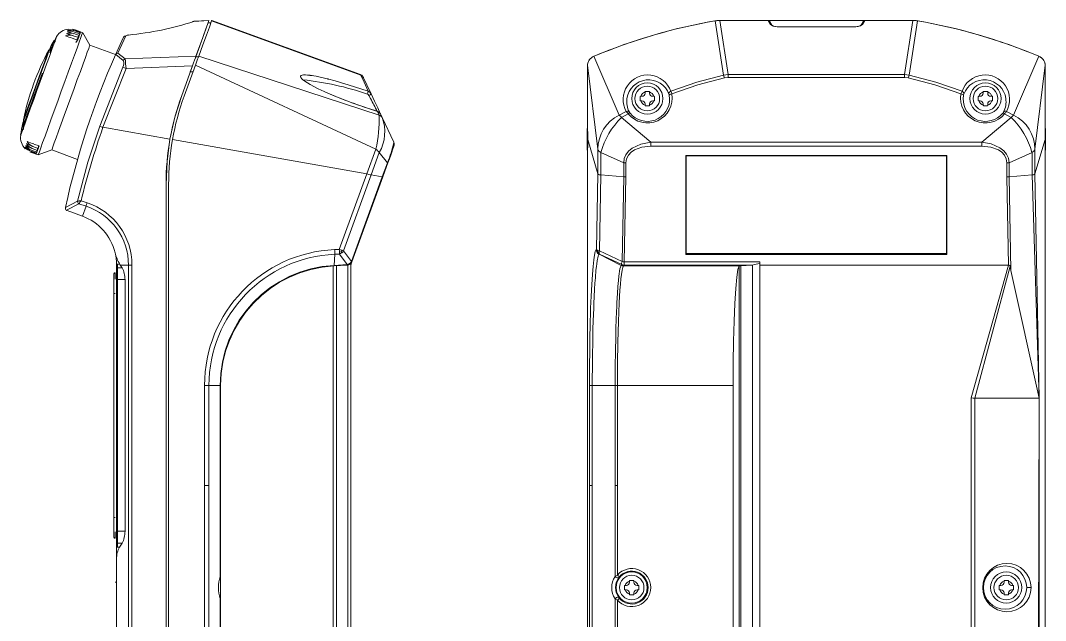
# Model space of a CAD drawing. Header units: millimetres. Extents: x 37 to 371, y 37 to 262.
# Drawn here: x 174.3 to 371.4, y 146.5 to 261.8 of the extents above; entities that cross this region are included whole.
import ezdxf

# ---------------------------------------------------------------- set-up
doc = ezdxf.new("R2010")
doc.units = ezdxf.units.MM

msp = doc.modelspace()

# ---------------------------------------------------------------- linework, layer by layer
at = {"color": 7, "linetype": 'Continuous', "lineweight": 15}
for p, q in [((210.56, 261.83), (207.64, 261.68)), ((207.66, 261.65), (207.64, 261.68)), ((207.66, 261.65), (210.56, 261.8)), ((210.39, 261.36), (210.93, 261.36)), ((210.56, 261.83), (210.56, 261.8)), ((211.07, 261.76), (239.74, 251.32)), ((211.1, 261.83), (239.7, 251.42)), ((211.1, 261.83), (213.2, 261.06)), ((307.89, 261.76), (309.49, 251.32)), ((308.49, 261.83), (308.18, 261.8)), ((346.18, 261.83), (308.49, 261.83)), ((308.77, 261.83), (310.37, 251.42)), ((318.04, 261.83), (308.77, 261.83)), ((318.48, 261.06), (318.04, 261.83)), ((318.31, 261.68), (318.74, 260.93)), ((334.44, 260.61), (320.23, 260.61)), ((334.41, 260.59), (320.26, 260.59)), ((335.93, 260.93), (336.36, 261.68)), ((336.63, 261.83), (336.19, 261.06)), ((336.63, 261.83), (345.9, 261.83)), ((344.3, 251.42), (345.9, 261.83)), ((345.18, 251.32), (346.78, 261.76)), ((346.49, 261.8), (346.18, 261.83)), ((184.29, 258.44), (185.3, 258.07)), ((184.46, 258.91), (185.48, 258.54)), ((184.6, 259.3), (185.62, 258.93)), ((184.72, 259.61), (185.73, 259.24)), ((184.8, 259.83), (185.81, 259.46)), ((184.85, 259.97), (185.86, 259.6)), ((185.88, 259.64), (184.86, 260.01)), ((185.17, 258.12), (185.48, 258.54)), ((185.36, 258.58), (185.62, 258.93)), ((185.52, 258.97), (185.73, 259.24)), ((185.66, 259.27), (185.81, 259.46)), ((185.76, 259.48), (185.86, 259.6)), ((185.84, 259.6), (185.88, 259.64)), ((186.29, 259.49), (185.88, 259.64)), ((187.67, 257.09), (186.29, 259.49)), ((192.6, 255.23), (194.16, 258.61)), ((193.06, 255.54), (194.59, 258.88)), ((194.16, 258.61), (194.25, 258.67)), ((180.33, 256.39), (180.13, 256.46)), ((180.44, 256.98), (180.58, 256.93)), ((180.72, 257.41), (180.79, 257.38)), ((181.07, 257.91), (180.75, 257.3)), ((180.92, 257.95), (180.81, 257.99)), ((184.98, 257.6), (185.3, 258.07)), ((192.63, 255.29), (187.67, 257.09)), ((192.6, 255.23), (192.64, 255.3)), ((192.64, 255.3), (194.09, 254.15)), ((194.46, 254.44), (193.06, 255.54)), ((208.06, 254.96), (194.46, 254.44)), ((208.02, 254.84), (208.55, 254.84)), ((208.59, 254.95), (243.3, 243.61)), ((284.58, 254.95), (289.43, 243.61)), ((365.24, 243.61), (370.09, 254.95)), ((194.02, 252.88), (189.57, 241.51)), ((194.62, 252.61), (190.19, 241.3)), ((207.39, 253.1), (194.62, 252.61)), ((205.33, 247.44), (207.39, 253.1)), ((205.8, 247.27), (207.96, 253.22)), ((207.85, 252.9), (207.87, 252.96)), ((242.63, 237.09), (207.96, 253.22)), ((285.33, 237.09), (283.33, 253.22)), ((283.33, 247.27), (283.33, 253.22)), ((283.33, 247.44), (283.33, 253.1)), ((369.34, 237.09), (371.33, 253.22)), ((371.33, 253.22), (371.33, 247.27)), ((371.33, 247.44), (371.33, 253.1)), ((178.58, 251.53), (178.48, 251.57)), ((206.98, 251.97), (207.51, 251.97)), ((239.71, 251.39), (239.7, 251.42)), ((239.74, 251.32), (239.71, 251.39)), ((240.09, 251.14), (240.27, 250.9)), ((240.3, 250.82), (240.27, 250.9)), ((309.49, 251.32), (310.37, 251.42)), ((309.67, 250.82), (310.37, 250.9)), ((310.37, 251.42), (310.37, 250.9)), ((310.37, 251.42), (344.3, 251.42)), ((310.37, 250.9), (344.3, 250.9)), ((344.3, 250.9), (344.3, 251.42)), ((344.3, 251.42), (345.18, 251.32)), ((344.3, 250.9), (345, 250.82)), ((241.64, 246.83), (241.32, 247.44)), ((293.46, 246.49), (293.46, 247.17)), ((293.54, 247.26), (293.57, 247.26)), ((293.57, 246.4), (293.54, 246.4)), ((293.8, 247.26), (293.57, 247.26)), ((293.8, 246.4), (293.57, 246.4)), ((294.4, 248.09), (294.4, 248.12)), ((294.4, 247.86), (294.4, 248.09)), ((294.49, 248.21), (295.18, 248.21)), ((295.26, 248.12), (295.26, 248.09)), ((295.26, 247.86), (295.26, 248.09)), ((295.87, 247.26), (296.1, 247.26)), ((295.87, 246.4), (296.1, 246.4)), ((296.1, 247.26), (296.12, 247.26)), ((296.12, 246.4), (296.1, 246.4)), ((296.21, 247.17), (296.21, 246.49)), ((299.11, 246.83), (299.05, 247.44)), ((355.62, 247.44), (355.56, 246.83)), ((358.46, 246.49), (358.46, 247.17)), ((358.54, 247.26), (358.57, 247.26)), ((358.57, 246.4), (358.54, 246.4)), ((358.8, 247.26), (358.57, 247.26)), ((358.8, 246.4), (358.57, 246.4)), ((359.4, 248.09), (359.4, 248.12)), ((359.4, 247.86), (359.4, 248.09)), ((359.49, 248.21), (360.18, 248.21)), ((360.26, 248.12), (360.26, 248.09)), ((360.26, 247.86), (360.26, 248.09)), ((360.87, 247.26), (361.1, 247.26)), ((360.87, 246.4), (361.1, 246.4)), ((361.1, 247.26), (361.12, 247.26)), ((361.12, 246.4), (361.1, 246.4)), ((361.21, 247.17), (361.21, 246.49)), ((242.96, 244.34), (243.3, 243.61)), ((290.79, 244.34), (289.43, 243.61)), ((294.4, 245.8), (294.4, 245.57)), ((294.4, 245.54), (294.4, 245.57)), ((295.18, 245.45), (294.49, 245.45)), ((295.26, 245.8), (295.26, 245.57)), ((295.26, 245.57), (295.26, 245.54)), ((359.4, 245.8), (359.4, 245.57)), ((359.4, 245.54), (359.4, 245.57)), ((360.18, 245.45), (359.49, 245.45)), ((360.26, 245.8), (360.26, 245.57)), ((360.26, 245.57), (360.26, 245.54)), ((363.88, 244.34), (365.24, 243.61)), ((243.54, 243.89), (243.85, 243.21)), ((243.85, 243.21), (246.09, 238.42)), ((291.15, 243.89), (289.87, 243.21)), ((289.87, 243.21), (295.51, 238.42)), ((359.16, 238.42), (364.8, 243.21)), ((363.52, 243.89), (364.8, 243.21)), ((174.88, 240.91), (174.77, 240.86)), ((174.99, 241.99), (175.09, 241.95)), ((203.07, 239.03), (190.19, 241.3)), ((203.57, 238.94), (240.91, 232.35)), ((246.09, 238.42), (246.08, 238.38)), ((283.37, 238.94), (285.33, 232.35)), ((295.51, 238.42), (295.51, 237.65)), ((295.51, 238.42), (359.16, 238.42)), ((359.16, 237.65), (359.16, 238.42)), ((371.3, 238.94), (369.34, 232.35)), ((177.33, 236.15), (176.31, 236.52)), ((177.34, 236.19), (176.33, 236.56)), ((177.39, 236.33), (176.38, 236.7)), ((177.47, 236.55), (176.46, 236.92)), ((177.58, 236.86), (176.57, 237.23)), ((177.73, 237.25), (176.71, 237.62)), ((177.9, 237.72), (176.88, 238.09)), ((177.39, 236.33), (177.4, 236.58)), ((177.47, 236.55), (177.49, 236.89)), ((177.58, 236.86), (177.61, 237.29)), ((177.73, 237.25), (177.77, 237.77)), ((177.74, 236), (180.34, 236.95)), ((180.34, 236.95), (185.32, 235.14)), ((240.91, 232.35), (242.63, 237.09)), ((241.74, 232.16), (243.31, 236.47)), ((244.87, 234.5), (243.31, 236.47)), ((285.33, 232.35), (285.33, 237.09)), ((290.29, 234.5), (285.89, 236.47)), ((285.89, 232.16), (285.89, 236.47)), ((295.51, 237.65), (359.16, 237.65)), ((364.38, 234.5), (368.78, 236.47)), ((368.78, 236.47), (368.78, 232.16)), ((369.34, 232.35), (369.34, 237.09)), ((177.33, 236.15), (177.32, 236.2)), ((177.33, 236.15), (177.74, 236)), ((177.34, 236.19), (177.34, 236.35)), ((243.88, 231.79), (244.87, 234.5)), ((290.29, 231.79), (290.29, 234.5)), ((352.43, 235.9), (302.23, 235.9)), ((302.23, 235.9), (302.23, 216.84)), ((302.33, 235.83), (352.34, 235.83)), ((302.33, 216.97), (302.33, 235.83)), ((352.33, 235.83), (352.33, 216.97)), ((352.43, 216.84), (352.43, 235.9)), ((364.38, 231.79), (364.38, 234.5)), ((243.97, 231.75), (244.96, 234.47)), ((290.72, 231.75), (290.72, 234.47)), ((363.95, 234.47), (363.95, 231.75)), ((235.62, 217.84), (240.91, 232.35)), ((236.42, 217.54), (241.74, 232.16)), ((243.88, 231.79), (237.94, 215.48)), ((238.04, 215.45), (243.97, 231.75)), ((241.74, 232.16), (243.88, 231.79)), ((285.05, 217.84), (285.33, 232.35)), ((285.61, 217.54), (285.89, 232.16)), ((285.89, 232.16), (290.29, 231.79)), ((290.29, 231.79), (289.97, 215.48)), ((290.41, 215.45), (290.72, 231.75)), ((363.95, 231.75), (364.27, 214.83)), ((368.78, 232.16), (364.38, 231.79)), ((364.73, 213.79), (364.38, 231.79)), ((370.13, 189.21), (368.78, 232.16)), ((369.34, 232.35), (370.13, 189.21)), ((202.31, 84.33), (202.31, 230.34)), ((202.81, 84.33), (202.81, 230.34)), ((283.33, 84.33), (283.33, 230.34)), ((283.33, 84.33), (283.33, 230.34)), ((371.33, 84.33), (371.33, 230.34)), ((371.33, 84.33), (371.33, 230.34)), ((185.29, 227.12), (182.98, 225.9)), ((183.18, 225.35), (185.56, 226.6)), ((185.56, 226.6), (186.93, 226.14)), ((185.99, 227.19), (187.13, 226.81)), ((182.98, 225.9), (182.97, 225.87)), ((186.23, 224.23), (183.29, 225.3)), ((186.93, 226.14), (186.23, 224.23)), ((234.62, 214.77), (234.74, 216.9)), ((234.72, 217.79), (235.62, 217.84)), ((234.74, 216.9), (235.64, 216.94)), ((235.97, 217.35), (235.64, 217.31)), ((237.15, 214.9), (235.64, 216.94)), ((235.97, 217.35), (236.09, 217.66)), ((236.1, 217.15), (235.97, 217.35)), ((236.42, 217.54), (237.94, 215.48)), ((285.01, 217.79), (285.05, 217.84)), ((285.28, 217.35), (285.2, 217.31)), ((285.28, 217.35), (285.22, 217.66)), ((285.55, 217.15), (285.28, 217.35)), ((285.56, 216.9), (285.61, 216.94)), ((289.8, 214.77), (285.56, 216.9)), ((285.61, 217.54), (289.97, 215.48)), ((289.93, 214.9), (285.61, 216.94)), ((302.23, 216.84), (352.43, 216.84)), ((352.33, 217.04), (302.33, 217.04)), ((352.33, 216.97), (302.33, 216.97)), ((193.01, 214.97), (192.81, 214.97)), ((192.81, 214.97), (192.81, 214.83)), ((192.81, 214.16), (192.81, 214.83)), ((193.01, 214.97), (193.01, 214.31)), ((193.43, 214.97), (193.01, 214.97)), ((193.43, 214.97), (193.52, 214.83)), ((193.52, 214.83), (195.1, 214.83)), ((193.85, 214.31), (193.52, 214.83)), ((195.1, 214.83), (195.1, 85.18)), ((195.1, 214.83), (195.76, 214.83)), ((195.76, 214.83), (195.76, 85.18)), ((234.61, 214.66), (237.15, 214.8)), ((234.62, 214.77), (237.15, 214.9)), ((237.26, 214.81), (237.26, 88.86)), ((237.81, 214.83), (238.04, 215.45)), ((237.81, 214.83), (237.81, 215.09)), ((237.81, 214.83), (237.81, 88.73)), ((289.8, 214.77), (289.93, 214.9)), ((290.24, 214.66), (290.38, 214.8)), ((290.38, 214.8), (314.95, 214.8)), ((316.45, 215.45), (290.41, 215.45)), ((314.95, 214.8), (312.78, 214.69)), ((314.95, 214.8), (315.07, 214.81)), ((315.07, 214.81), (315.07, 88.86)), ((316.44, 214.83), (316.45, 215.45)), ((316.44, 214.83), (316.44, 215.09)), ((364.27, 214.83), (316.44, 214.83)), ((316.44, 214.83), (316.44, 88.73)), ((357.1, 189.3), (364.29, 214.83)), ((364.27, 214.83), (364.29, 214.83)), ((192.31, 213.13), (192.31, 209.33)), ((192.51, 212.1), (192.51, 213.33)), ((192.81, 212.02), (192.81, 214.16)), ((193.01, 214.31), (193.01, 212.02)), ((193.85, 214.31), (193.01, 214.31)), ((234.42, 214.65), (234.42, 90.06)), ((235.09, 214.69), (235.09, 90.06)), ((312.5, 214.66), (290.24, 214.66)), ((312.5, 214.66), (312.47, 214.65)), ((312.47, 214.65), (312.47, 90.06)), ((312.78, 214.69), (312.78, 90.06)), ((364.58, 214.58), (357.8, 189.21)), ((364.73, 213.79), (364.58, 214.58)), ((370.13, 189.21), (364.73, 213.79)), ((192.81, 163.65), (192.81, 212.02)), ((192.81, 212.02), (193.01, 212.02)), ((193.01, 212.02), (193.01, 163.65)), ((194.43, 212.02), (193.01, 212.02)), ((194.43, 163.65), (194.43, 212.02)), ((192.31, 209.33), (192.31, 166.33)), ((192.51, 209.33), (192.31, 209.33)), ((209.73, 172.45), (209.73, 191.69)), ((210.57, 172.45), (210.57, 191.69)), ((212.71, 191.69), (210.57, 191.69)), ((212.71, 172.45), (212.71, 191.69)), ((212.81, 191.69), (212.71, 191.69)), ((212.81, 172.45), (212.81, 191.69)), ((283.7, 172.45), (283.7, 191.69)), ((288.65, 191.69), (284.26, 191.69)), ((284.26, 172.45), (284.26, 191.69)), ((289.09, 191.69), (288.65, 191.69)), ((288.65, 172.45), (288.65, 191.69)), ((289.09, 191.69), (311.33, 191.69)), ((289.09, 172.45), (289.09, 191.69)), ((311.33, 191.69), (311.33, 85.22)), ((357.1, 189.3), (357.1, 94.47)), ((357.79, 189.21), (357.8, 189.21)), ((357.79, 94.47), (357.79, 189.21)), ((357.8, 189.21), (370.13, 189.21)), ((369.84, 85.43), (370.13, 189.21)), ((370.13, 189.21), (370.15, 85.19)), ((209.73, 96.37), (209.73, 172.45)), ((209.73, 172.45), (210.57, 172.45)), ((210.57, 172.45), (210.57, 96.37)), ((212.71, 172.45), (212.71, 154.97)), ((212.71, 172.45), (212.81, 172.45)), ((212.81, 155.25), (212.81, 172.45)), ((283.7, 96.37), (283.7, 172.45)), ((283.7, 172.45), (284.26, 172.45)), ((284.26, 172.45), (284.26, 96.37)), ((288.65, 172.45), (289.09, 172.45)), ((288.65, 172.45), (288.65, 154.97)), ((289.09, 155.25), (289.09, 172.45)), ((192.31, 166.33), (192.31, 162.53)), ((192.51, 166.33), (192.31, 166.33)), ((192.51, 162.33), (192.51, 163.56)), ((192.81, 163.65), (193.01, 163.65)), ((192.81, 161.5), (192.81, 163.65)), ((194.43, 163.65), (193.01, 163.65)), ((193.01, 163.65), (193.01, 161.35)), ((192.81, 160.78), (192.81, 161.5)), ((192.81, 160.63), (192.81, 160.78)), ((192.81, 160.63), (193.01, 160.63)), ((192.81, 158.33), (192.81, 160.63)), ((193.85, 161.35), (193.01, 161.35)), ((193.01, 161.35), (193.01, 160.63)), ((193.01, 160.63), (193.39, 160.63)), ((193.39, 160.63), (193.85, 161.35)), ((192.81, 91.53), (192.81, 158.33)), ((192.81, 154.03), (192.61, 153.83)), ((212.81, 155.25), (212.71, 154.97)), ((212.81, 150.53), (212.81, 155.09)), ((289.09, 155.25), (288.65, 154.97)), ((289.28, 154.68), (289.46, 154.92)), ((291.4, 154.09), (291.4, 154.12)), ((291.4, 153.86), (291.4, 154.09)), ((291.49, 154.21), (292.18, 154.21)), ((292.26, 154.12), (292.26, 154.09)), ((292.26, 153.86), (292.26, 154.09)), ((363.4, 154.09), (363.4, 154.12)), ((363.4, 153.86), (363.4, 154.09)), ((363.49, 154.21), (364.18, 154.21)), ((364.26, 154.12), (364.26, 154.09)), ((364.26, 153.86), (364.26, 154.09)), ((290.46, 152.49), (290.46, 153.17)), ((290.54, 153.26), (290.57, 153.26)), ((290.57, 152.4), (290.54, 152.4)), ((290.8, 153.26), (290.57, 153.26)), ((290.8, 152.4), (290.57, 152.4)), ((291.4, 151.8), (291.4, 151.57)), ((292.26, 151.8), (292.26, 151.57)), ((292.87, 153.26), (293.1, 153.26)), ((292.87, 152.4), (293.1, 152.4)), ((293.1, 153.26), (293.12, 153.26)), ((293.12, 152.4), (293.1, 152.4)), ((293.21, 153.17), (293.21, 152.49)), ((359.45, 152.83), (359.29, 152.83)), ((362.46, 152.49), (362.46, 153.17)), ((362.54, 153.26), (362.57, 153.26)), ((362.57, 152.4), (362.54, 152.4)), ((362.8, 153.26), (362.57, 153.26)), ((362.8, 152.4), (362.57, 152.4)), ((363.4, 151.8), (363.4, 151.57)), ((364.26, 151.8), (364.26, 151.57)), ((364.87, 153.26), (365.1, 153.26)), ((364.87, 152.4), (365.1, 152.4)), ((365.1, 153.26), (365.12, 153.26)), ((365.12, 152.4), (365.1, 152.4)), ((365.21, 153.17), (365.21, 152.49)), ((212.71, 150.69), (212.71, 96.37)), ((212.71, 150.69), (212.81, 150.41)), ((212.81, 96.37), (212.81, 150.41)), ((288.65, 150.69), (288.65, 96.37)), ((288.65, 150.69), (289.09, 150.41)), ((289.09, 96.37), (289.09, 150.41)), ((289.46, 150.74), (289.28, 150.98)), ((291.4, 151.54), (291.4, 151.57)), ((292.18, 151.45), (291.49, 151.45)), ((292.26, 151.57), (292.26, 151.54)), ((363.4, 151.54), (363.4, 151.57)), ((364.18, 151.45), (363.49, 151.45)), ((364.26, 151.57), (364.26, 151.54))]:
    msp.add_line(p, q, dxfattribs=at)
at = {"color": 7, "linetype": 'Continuous', "lineweight": 15, "flags": 128}
for points in [[(207.48, 261.62), (207.49, 261.62), (207.66, 261.65)], [(210.39, 261.36), (209.98, 260.23), (209.45, 258.77), (208.79, 256.97), (208.02, 254.84)], [(210.56, 261.8), (209.95, 260.14), (209.11, 257.83), (208.06, 254.96)], [(208.59, 254.95), (209.39, 257.13), (210.08, 259.03), (210.64, 260.57), (211.07, 261.76)], [(211.07, 261.76), (211.08, 261.8), (211.09, 261.82), (211.1, 261.83)], [(335.91, 260.92), (335.91, 260.92), (335.9, 260.91), (335.79, 260.85), (335.52, 260.75), (335.2, 260.68), (334.89, 260.63), (334.41, 260.61)], [(177.74, 236), (177.79, 236.15), (177.96, 236.6), (178.23, 237.35), (178.59, 238.36), (179.05, 239.61), (179.58, 241.07), (180.18, 242.71), (180.82, 244.48), (181.5, 246.33), (182.18, 248.22), (182.87, 250.1), (183.53, 251.91), (184.15, 253.62), (184.72, 255.18), (185.21, 256.54), (185.63, 257.67), (185.94, 258.55), (186.16, 259.15), (186.27, 259.45), (186.29, 259.49)], [(181.11, 258.49), (181.11, 258.49), (181.06, 258.35), (180.93, 257.99), (180.72, 257.41)], [(181.28, 258.77), (181.26, 258.7), (181.12, 258.33), (180.88, 257.66)], [(185.48, 258.54), (185.46, 258.49), (185.44, 258.43), (185.42, 258.37), (185.39, 258.31), (185.37, 258.25), (185.35, 258.19), (185.33, 258.13), (185.3, 258.07)], [(185.62, 258.93), (185.6, 258.89), (185.59, 258.84), (185.57, 258.8), (185.55, 258.75), (185.53, 258.7), (185.52, 258.65), (185.5, 258.59), (185.48, 258.54)], [(185.73, 259.24), (185.72, 259.21), (185.71, 259.17), (185.69, 259.14), (185.68, 259.1), (185.67, 259.06), (185.65, 259.02), (185.64, 258.98), (185.62, 258.93)], [(185.81, 259.46), (185.8, 259.44), (185.8, 259.42), (185.79, 259.39), (185.78, 259.36), (185.77, 259.33), (185.75, 259.31), (185.74, 259.27), (185.73, 259.24)], [(185.86, 259.6), (185.86, 259.59), (185.85, 259.57), (185.85, 259.56), (185.84, 259.54), (185.83, 259.52), (185.83, 259.51), (185.82, 259.48), (185.81, 259.46)], [(185.88, 259.64), (185.88, 259.64), (185.88, 259.64), (185.88, 259.64), (185.87, 259.63), (185.87, 259.62), (185.87, 259.62), (185.86, 259.61), (185.86, 259.6)], [(195.1, 259.04), (195.07, 259.05), (195.05, 259.04), (195.05, 259.02)], [(180.08, 256.7), (180.02, 256.55), (179.86, 256.11), (179.6, 255.39), (179.25, 254.43), (178.83, 253.27), (178.35, 251.95), (177.83, 250.52), (177.29, 249.05), (176.76, 247.59), (176.26, 246.21), (175.8, 244.96), (175.41, 243.89), (175.11, 243.05), (174.9, 242.47), (174.79, 242.17), (174.77, 242.13)], [(180.75, 257.3), (180.36, 256.24), (179.89, 254.94), (179.35, 253.46), (178.76, 251.83), (178.13, 250.12), (177.5, 248.38), (176.88, 246.66), (176.29, 245.04), (175.75, 243.56), (175.28, 242.27), (174.9, 241.22)], [(179.78, 256.15), (179.72, 256), (179.55, 255.53), (179.28, 254.79), (178.92, 253.79), (178.48, 252.59), (177.99, 251.24), (177.47, 249.81), (176.94, 248.36), (176.43, 246.97), (175.97, 245.68), (175.57, 244.58), (175.25, 243.7), (175.02, 243.09), (174.91, 242.78), (174.9, 242.74)], [(187.67, 257.09), (187.62, 256.94), (187.45, 256.48), (187.18, 255.74), (186.82, 254.73), (186.37, 253.49), (185.84, 252.05), (185.26, 250.46), (184.65, 248.77), (184.01, 247.02), (183.37, 245.27), (182.76, 243.58), (182.18, 241.98), (181.65, 240.55), (181.2, 239.31), (180.84, 238.3), (180.57, 237.56), (180.4, 237.1), (180.34, 236.95), (180.34, 236.95)], [(180.44, 256.98), (180.64, 257.52), (180.77, 257.86), (180.81, 257.99), (180.81, 257.99)], [(208.06, 254.96), (207.95, 254.66), (207.79, 254.21), (207.6, 253.68), (207.39, 253.1)], [(207.96, 253.22), (208.19, 253.84), (208.39, 254.39), (208.54, 254.81), (208.59, 254.95)], [(207.29, 252.84), (207.2, 252.58), (206.98, 251.97)], [(178.63, 251.67), (178.11, 250.23), (177.58, 248.77), (177.05, 247.32), (176.54, 245.92), (176.06, 244.61), (175.63, 243.41), (175.24, 242.37), (174.93, 241.49)], [(174.99, 241.99), (175.29, 242.81), (175.65, 243.79), (176.06, 244.92), (176.51, 246.16), (176.99, 247.47), (177.48, 248.84), (177.98, 250.22), (178.48, 251.57)], [(241.17, 248.22), (237.32, 249.48), (236.21, 249.81), (235.3, 250.08), (234.57, 250.28), (233.63, 250.53), (233.52, 250.56), (233.52, 250.56), (233.52, 250.56), (233.52, 250.56), (233.52, 250.56), (233.52, 250.56), (233.52, 250.56), (233.52, 250.56), (233.52, 250.56), (233.52, 250.56), (233.51, 250.56), (233.5, 250.56), (233.49, 250.57), (233.46, 250.57), (233.39, 250.59), (233.27, 250.62), (233.02, 250.68), (232.55, 250.8), (231.68, 250.99), (231.17, 251.1), (230.75, 251.18), (230.42, 251.23), (229.99, 251.29), (229.93, 251.3), (229.93, 251.3), (229.93, 251.3), (229.93, 251.3), (229.93, 251.3), (229.93, 251.3), (229.93, 251.3), (229.93, 251.3), (229.93, 251.3), (229.93, 251.3), (229.93, 251.3), (229.92, 251.3), (229.9, 251.3), (229.87, 251.31), (229.81, 251.31), (229.7, 251.33), (229.49, 251.35), (229.14, 251.37), (228.71, 251.36), (228.49, 251.33), (228.35, 251.28), (228.27, 251.24), (228.21, 251.18), (228.18, 251.14), (228.17, 251.1), (228.16, 251.09), (228.16, 251.09), (228.16, 251.09), (228.16, 251.09), (228.16, 251.09), (228.16, 251.09), (228.16, 251.09), (228.16, 251.09), (228.16, 251.09), (228.16, 251.09), (228.16, 251.09), (228.16, 251.09), (228.16, 251.08), (228.16, 251.07), (228.16, 251.05), (228.17, 251), (228.21, 250.89), (228.39, 250.65), (228.39, 250.65), (228.39, 250.65), (228.39, 250.65), (228.39, 250.65), (228.39, 250.65), (228.39, 250.65), (228.39, 250.65), (228.39, 250.65), (228.39, 250.65), (228.4, 250.64), (228.42, 250.62), (228.52, 250.52), (229.01, 250.14), (230, 249.53), (231.53, 248.72), (234.42, 247.43), (238.24, 245.94), (242.96, 244.34)], [(240.11, 251.14), (239.93, 251.3), (239.72, 251.41)], [(239.74, 251.32), (240.38, 249.95), (241.17, 248.22)], [(239.74, 251.32), (240.07, 251.13), (240.3, 250.82)], [(240.3, 250.82), (240.94, 249.46), (241.75, 247.72)], [(309.49, 251.32), (304.35, 249.95), (299.34, 248.22)], [(309.67, 250.82), (304.56, 249.46), (299.54, 247.72)], [(309.49, 251.32), (309.57, 251.13), (309.67, 250.82)], [(345, 250.82), (345.1, 251.13), (345.18, 251.32)], [(345, 250.82), (350.11, 249.46), (355.13, 247.72)], [(345.18, 251.32), (350.32, 249.95), (355.33, 248.22)], [(203.07, 239.03), (204.02, 243.28), (205.33, 247.44)], [(241.75, 247.72), (242.4, 246.33), (243.01, 245.02), (243.5, 243.97)], [(283.3, 239.03), (283.33, 243.28), (283.33, 247.44)], [(299.05, 247.44), (299.09, 247.52), (299.19, 247.61), (299.27, 247.65), (299.36, 247.68), (299.54, 247.72)], [(355.62, 247.44), (355.58, 247.52), (355.48, 247.61), (355.32, 247.68), (355.13, 247.72)], [(371.33, 247.44), (371.34, 243.28), (371.37, 239.03)], [(243.3, 244.18), (243.2, 244.26), (242.93, 244.39)], [(242.93, 244.38), (242.95, 244.38), (242.96, 244.34)], [(174.77, 240.86), (174.52, 240.2), (174.39, 239.84), (174.37, 239.77)], [(189.57, 241.51), (187.31, 234.6), (185.29, 227.12)], [(202.31, 230.34), (202.5, 234.7), (203.07, 239.03)], [(283.33, 230.34), (283.33, 234.7), (283.3, 239.03)], [(295.51, 238.42), (293.56, 238.06), (291.94, 237.3), (291.22, 236.69), (290.71, 236.01), (290.41, 235.28), (290.29, 234.5)], [(364.38, 234.5), (364.24, 235.35), (363.88, 236.14), (363.35, 236.79), (362.62, 237.37), (360.96, 238.11), (359.16, 238.42)], [(371.33, 230.34), (371.34, 234.7), (371.37, 239.03)], [(177.47, 236.55), (177.46, 236.52), (177.45, 236.49), (177.44, 236.46), (177.43, 236.43), (177.42, 236.4), (177.41, 236.38), (177.4, 236.35), (177.39, 236.33)], [(177.58, 236.86), (177.57, 236.81), (177.55, 236.77), (177.54, 236.73), (177.52, 236.69), (177.51, 236.66), (177.5, 236.62), (177.48, 236.58), (177.47, 236.55)], [(177.73, 237.25), (177.71, 237.2), (177.69, 237.14), (177.67, 237.09), (177.65, 237.04), (177.63, 237), (177.62, 236.95), (177.6, 236.9), (177.58, 236.86)], [(177.9, 237.72), (177.88, 237.66), (177.85, 237.6), (177.83, 237.54), (177.81, 237.48), (177.79, 237.42), (177.77, 237.36), (177.75, 237.3), (177.73, 237.25)], [(244.96, 234.47), (245.25, 235.26), (245.51, 235.97), (245.7, 236.5), (245.87, 236.96), (246.06, 237.48), (246.12, 237.65)], [(290.72, 234.47), (290.85, 235.26), (291.2, 235.97), (291.7, 236.5), (292.36, 236.96), (293.78, 237.48), (295.51, 237.65)], [(359.16, 237.65), (360.89, 237.48), (362.31, 236.96), (362.97, 236.5), (363.47, 235.97), (363.82, 235.26), (363.95, 234.47)], [(177.34, 236.19), (177.34, 236.18), (177.34, 236.17), (177.33, 236.17), (177.33, 236.16), (177.33, 236.16), (177.33, 236.15), (177.33, 236.15), (177.33, 236.15)], [(177.39, 236.33), (177.38, 236.31), (177.38, 236.29), (177.37, 236.27), (177.36, 236.25), (177.36, 236.23), (177.35, 236.22), (177.35, 236.21), (177.34, 236.19)], [(244.96, 234.47), (244.94, 234.48), (244.87, 234.5)], [(290.72, 234.47), (290.5, 234.48), (290.29, 234.5)], [(364.38, 234.5), (364.17, 234.48), (363.95, 234.47)], [(243.88, 231.79), (243.95, 231.76), (243.97, 231.75)], [(290.29, 231.79), (290.5, 231.76), (290.72, 231.75)], [(363.95, 231.75), (364.17, 231.76), (364.38, 231.79)], [(183.29, 225.3), (183.23, 225.32), (183.18, 225.35)], [(235.64, 217.31), (235.63, 217.57), (235.62, 217.84)], [(235.62, 217.84), (235.87, 217.75), (236.09, 217.66)], [(235.64, 216.94), (235.64, 217.1), (235.64, 217.31)], [(235.64, 216.94), (235.88, 217.02), (236.1, 217.15)], [(236.09, 217.66), (236.28, 217.59), (236.42, 217.54)], [(236.1, 217.15), (236.28, 217.33), (236.42, 217.54)], [(283.7, 191.69), (283.71, 195.28), (283.75, 198.55), (283.8, 201.44), (283.83, 202.77), (283.86, 204.07), (283.9, 205.32), (283.94, 206.54), (283.98, 207.71), (284.03, 208.84), (284.15, 211.06), (284.28, 213.02), (284.34, 213.82), (284.4, 214.55), (284.47, 215.21), (284.54, 215.8), (284.68, 216.74), (284.83, 217.44), (285.01, 217.79)], [(284.26, 191.69), (284.28, 196.48), (284.36, 201.11), (284.39, 202.58), (284.43, 204.01), (284.48, 205.38), (284.52, 206.49), (284.56, 207.47), (284.61, 208.72), (284.69, 210.18), (284.77, 211.37), (284.84, 212.35), (284.88, 212.88), (284.92, 213.37), (284.96, 213.82), (285.04, 214.55), (285.11, 215.08), (285.19, 215.66), (285.24, 215.94), (285.3, 216.24), (285.39, 216.56), (285.47, 216.78), (285.56, 216.9)], [(285.05, 217.84), (285.1, 217.75), (285.22, 217.66)], [(285.2, 217.31), (285.09, 217.57), (285.05, 217.84)], [(285.61, 216.94), (285.38, 217.1), (285.2, 217.31)], [(285.22, 217.66), (285.39, 217.59), (285.61, 217.54)], [(285.55, 217.15), (285.56, 217.33), (285.61, 217.54)], [(285.61, 216.94), (285.56, 217.02), (285.55, 217.15)], [(237.15, 214.9), (237.15, 214.82), (237.15, 214.8)], [(237.94, 215.48), (238.01, 215.46), (238.04, 215.45)], [(289.93, 214.9), (290.15, 214.82), (290.38, 214.8)], [(289.97, 215.48), (290.19, 215.46), (290.41, 215.45)], [(316.44, 215.09), (316.45, 215.26), (316.45, 215.45)], [(234.61, 214.66), (234.61, 214.69), (234.62, 214.77)], [(288.65, 191.69), (288.67, 195.24), (288.7, 198.35), (288.75, 200.96), (288.81, 203.1), (288.84, 204), (288.87, 204.79), (288.89, 205.48), (288.92, 206.08), (288.94, 206.59), (288.96, 207.01), (288.97, 207.35), (288.99, 207.61), (289.08, 209.33), (289.18, 210.73), (289.27, 211.83), (289.36, 212.68), (289.57, 214.13), (289.8, 214.77)], [(289.09, 191.69), (289.11, 195.86), (289.17, 200.01), (289.28, 203.96), (289.43, 207.55), (289.49, 208.78), (289.57, 209.98), (289.66, 211.13), (289.76, 212.18), (289.98, 213.85), (290.11, 214.38), (290.24, 214.66)], [(290.24, 214.66), (290.01, 214.69), (289.8, 214.77)], [(312.47, 214.65), (312.24, 213.99), (312.03, 212.52), (311.83, 210.33), (311.66, 207.46), (311.52, 204.04), (311.42, 200.18), (311.36, 196.01), (311.33, 191.69)], [(312.78, 214.69), (312.6, 214.68), (312.5, 214.66)], [(210.57, 191.69), (210.43, 191.69), (210.23, 191.69), (209.98, 191.69), (209.73, 191.69)], [(284.26, 191.69), (284.04, 191.69), (283.86, 191.69), (283.74, 191.69), (283.7, 191.69)], [(357.79, 189.21), (357.47, 189.25), (357.1, 189.3)], [(212.71, 154.77), (212.78, 154.97), (212.81, 155.18)], [(289.28, 154.68), (288.84, 153.78), (288.7, 152.83)], [(289.09, 155.25), (289.23, 155.12), (289.35, 155.02), (289.43, 154.95), (289.46, 154.92)], [(288.7, 152.83), (288.84, 151.88), (289.28, 150.98)], [(368.6, 152.83), (368.5, 152.83), (368.37, 152.83), (368.22, 152.83), (368.08, 152.83), (367.95, 152.83), (367.85, 152.83), (367.79, 152.83), (367.76, 152.83)], [(212.81, 150.48), (212.78, 150.69), (212.71, 150.89)], [(289.46, 150.74), (289.43, 150.71), (289.35, 150.64), (289.23, 150.54), (289.09, 150.41)]]:
    msp.add_lwpolyline(points, dxfattribs=at)
at = {"color": 7, "linetype": 'Continuous', "lineweight": 15}
for centre, radius in [((294.83, 246.83), 2.37), ((359.83, 246.83), 3), ((359.83, 246.83), 2.37), ((291.83, 152.83), 2.36), ((363.83, 152.83), 2.36)]:
    msp.add_circle(centre, radius, dxfattribs=at)
for centre, radius, start, end in [((183.84, 257.19), 3, 96.2829, 148.3386), ((183.84, 257.19), 3, 71.524, 80.1527), ((189.64, 316.67), 57.89, 275.4065, 288.131), ((207.65, 261.25), 0.429, 90.6044, 134.637), ((325.98, 156.44), 106.86, 99.742, 112.7917), ((325.71, 157.35), 105.92, 99.5268, 112.8419), ((318.51, 260.79), 0.275, 31.0468, 95.1191), ((319.98, 263.12), 2.54, 233.9085, 276.2276), ((320, 263.06), 2.46, 239.2633, 276.0697), ((334.69, 263.12), 2.54, 263.769, 306.0949), ((336.16, 260.79), 0.275, 84.8807, 148.9534), ((328.96, 157.35), 105.92, 67.158, 80.4733), ((328.69, 156.41), 106.89, 67.2099, 80.2564), ((223.84, 232.52), 50, 148.3386, 148.7144), ((183.78, 256.92), 2.11, 71.1176, 111.4589), ((171.63, 223.76), 36.91, 69.9483, 72.0483), ((183.89, 257.25), 2.17, 70.7572, 109.4722), ((180.61, 248.41), 11.19, 69.8324, 76.7774), ((183.96, 257.48), 2.27, 70.4011, 107.1596), ((182.29, 253.03), 6.68, 69.7398, 81.4131), ((183.98, 257.58), 2.39, 70.0655, 104.5131), ((183.04, 255.07), 4.84, 69.6802, 85.8974), ((183.46, 256.22), 3.86, 69.6615, 90.1785), ((194.59, 258.4), 0.478, 90.5169, 153.9067), ((195.09, 258.17), 0.862, 89.2954, 125.2981), ((223.84, 232.52), 50, 151.7951, 168.2049), ((180, 256.04), 0.25, 108.3053, 151.7951), ((209.97, 243.41), 32.36, 154.5801, 157.8201), ((184.53, 255.4), 4.53, 166.4574, 177.2217), ((223.84, 232.52), 50, 149.3797, 151.0832), ((214.01, 236.01), 39.57, 148.0109, 148.8787), ((214.02, 236), 39.59, 146.8435, 147.2649), ((182.89, 256.34), 2.41, 139.2737, 146.8272), ((329.56, 194.04), 150, 155.9263, 167.737), ((193.1, 254.99), 0.555, 94.7225, 146.8769), ((194.58, 253.9), 0.551, 102.4197, 152.9861), ((345.96, 267.02), 152.02, 184.7454, 185.4363), ((285.31, 253.12), 1.97, 111.2908, 180.5781), ((285.23, 253.17), 1.9, 110.1611, 178.6789), ((369.45, 253.18), 1.88, 0.9752, 70.1848), ((369.44, 253.15), 1.89, 358.4805, 65.3528), ((192.98, 253.57), 1.25, 326.3409, 27.7193), ((242.09, 360.24), 117.63, 245.8822, 246.2026), ((181.93, 246.47), 6.16, 122.3574, 124.0702), ((223.33, 197.06), 53.62, 70.7345, 84.3227), ((294.9, 246.66), 4.71, 19.4587, 209.3944), ((295.06, 246.24), 4.18, 20.043, 171.9406), ((359.77, 246.66), 4.71, 330.5938, 160.5531), ((359.61, 246.25), 4.18, 7.9747, 160.0435), ((294.83, 246.83), 3, 0, 180), ((252.31, 230.34), 50, 160, 180), ((252.31, 230.34), 49.5, 160, 170), ((268.43, 328.46), 87.86, 246.2128, 253.1248), ((238.99, 248.51), 2.19, 337.7235, 352.5566), ((240.9, 247.21), 0.481, 27.8065, 74.5207), ((240.87, 247.29), 0.982, 25.945, 71.9396), ((241.1, 248.24), 0.832, 285.5697, 321.4206), ((152.93, 199.14), 100.71, 26.6685, 28.2635), ((295.19, 246.22), 4.31, 171.853, 207.7789), ((294.84, 246.92), 4.78, 219.4245, 9.6195), ((294.84, 246.71), 4.28, 219.3189, 1.5796), ((294.83, 246.83), 3, 180, 0), ((293.54, 247.17), 0.086, 89.9984, 180), ((293.54, 246.49), 0.086, 180, 270.0002), ((294.83, 246.83), 1.33, 108.819, 161.181), ((294.83, 246.83), 1.33, 198.8191, 251.181), ((293.8, 247.86), 0.602, 270, 360), ((293.8, 245.8), 0.602, 0, 89.9999), ((294.49, 248.12), 0.086, 90.0007, 180), ((295.18, 248.12), 0.086, 0, 89.9997), ((294.83, 246.83), 1.33, 18.8191, 71.181), ((295.87, 247.86), 0.602, 180, 269.9999), ((294.83, 246.83), 1.33, 288.819, 341.181), ((295.87, 245.8), 0.602, 90, 180), ((296.12, 247.17), 0.086, 0, 90.0004), ((296.12, 246.49), 0.086, 269.9961, 0), ((299.48, 247.75), 0.494, 106.5513, 188.5946), ((297.49, 247.19), 1.58, 9.0242, 17.9486), ((297.13, 247.04), 2.51, 15.7876, 28.2232), ((359.83, 246.92), 4.78, 170.3987, 320.5573), ((357.47, 247.07), 2.43, 151.5782, 164.4089), ((355.19, 247.75), 0.494, 351.4016, 73.4287), ((359.83, 246.71), 4.28, 178.4203, 320.6837), ((357.16, 247.19), 1.56, 162.0118, 171.0299), ((358.54, 247.17), 0.086, 89.998, 180), ((358.54, 246.49), 0.086, 180, 270.0014), ((359.83, 246.83), 1.33, 108.819, 161.181), ((359.83, 246.83), 1.33, 198.8191, 251.181), ((358.8, 247.86), 0.602, 270, 360), ((358.8, 245.8), 0.602, 0, 89.9999), ((359.49, 248.12), 0.086, 90.0007, 180), ((360.18, 248.12), 0.086, 0, 89.9987), ((359.83, 246.83), 1.33, 18.8191, 71.181), ((360.87, 247.86), 0.602, 180, 269.9999), ((359.83, 246.83), 1.33, 288.819, 341.181), ((360.87, 245.8), 0.602, 90, 180), ((361.12, 247.17), 0.086, 0, 89.9993), ((361.12, 246.49), 0.086, 269.9965, 0), ((359.48, 246.22), 4.31, 332.2121, 8.156), ((242.76, 243.49), 0.871, 26.9915, 76.6914), ((291, 243.9), 0.49, 39.6893, 115.1423), ((287.11, 241.1), 4.91, 34.703, 41.4162), ((294.49, 245.54), 0.086, 180, 269.9987), ((295.18, 245.54), 0.086, 269.9965, 0), ((359.49, 245.54), 0.086, 180, 269.9997), ((360.18, 245.54), 0.086, 269.9965, 0), ((363.67, 243.9), 0.49, 64.8574, 140.311), ((368.77, 240.15), 6.44, 139.3864, 144.4988), ((197.03, 235.74), 23, 162.7646, 167.5831), ((175.14, 242.69), 0.25, 168.2049, 211.6947), ((211.33, 237.18), 36.66, 171.5667, 172.4678), ((218.46, 242.86), 24.85, 346.5697, 1.7271), ((243.19, 242.87), 0.743, 26.429, 81.4735), ((236.43, 240.42), 7.93, 330.1253, 20.5708), ((292.5, 237.13), 7.17, 115.4009, 180.3322), ((300.47, 232.4), 15.13, 134.4401, 164.4161), ((288.77, 242.44), 1.35, 34.9358, 60.7975), ((291.44, 243.6), 0.414, 77.9746, 135.0989), ((292.65, 244.96), 1.48, 210.4414, 220.419), ((361.89, 245.05), 1.63, 320.0596, 329.0865), ((363.23, 243.6), 0.414, 44.883, 101.9899), ((365.9, 242.44), 1.34, 119.1809, 145.0857), ((354.2, 232.4), 15.13, 15.5839, 45.5599), ((362.17, 237.13), 7.17, 359.6678, 64.5991), ((223.84, 232.52), 50, 168.9168, 171.6614), ((175.16, 240.24), 0.736, 121.9373, 142.1768), ((177.13, 240.97), 2.24, 173.7002, 181.5097), ((211.43, 237.17), 36.76, 173.2414, 173.6782), ((327.09, 192.83), 145.22, 160.5035, 166.3144), ((244.49, 400.72), 168.42, 250.9668, 251.1905), ((177.34, 239.34), 3, 171.6614, 225.9917), ((189.48, 272.79), 36.91, 247.9517, 250.0521), ((177.47, 239.58), 2.11, 208.5412, 248.8823), ((252.31, 230.34), 49.5, 170, 180), ((177.67, 240.33), 3.86, 229.8218, 250.338), ((178.09, 241.48), 4.84, 234.102, 250.3205), ((177.2, 238.94), 2.39, 215.4868, 249.9344), ((178.83, 243.52), 6.68, 238.5872, 250.2596), ((177.25, 239.04), 2.27, 212.8396, 249.5998), ((180.51, 248.14), 11.19, 243.2225, 250.1675), ((177.34, 239.26), 2.17, 210.528, 249.2425), ((177.34, 239.34), 3, 245.7862, 252.7736), ((240.57, 234.17), 3.57, 39.9398, 54.6969), ((227.23, 242.17), 19.23, 336.4907, 348.6084), ((245.15, 237.99), 1.03, 343.0221, 23.6405), ((245.15, 237.99), 1.03, 343.0221, 23.6405), ((286.2, 237.31), 0.893, 194.0669, 250.0173), ((368.47, 237.31), 0.893, 289.9827, 345.9331), ((302.4, 236.03), 0.208, 218.983, 251.0182), ((352.24, 236.08), 0.268, 292.6511, 317.3478), ((241.88, 234.68), 2.52, 247.2437, 266.8045), ((285.77, 232.72), 0.574, 220.0227, 282.1876), ((368.89, 232.75), 0.601, 259.1579, 318.4436), ((192.74, 154.65), 72.85, 95.3168, 95.8654), ((185.89, 227.1), 0.598, 178.181, 236.4231), ((211.89, 207.84), 32.33, 143.2491, 144.5333), ((195.7, 223.87), 9.06, 161.0797, 165.4499), ((183.13, 214.83), 12.63, 0.0137, 71.5382), ((183.46, 225.77), 0.5, 167.7477, 235.3932), ((183.17, 214.82), 11.93, 0.0175, 71.6242), ((182.81, 214.83), 10, 13.7136, 70), ((199.86, 218.87), 7.52, 192.8478, 211.2779), ((182.76, 214.82), 10.05, 0.8694, 13.6812), ((235.84, 191.7), 26.12, 92.4557, 180), ((235.8, 191.69), 25.23, 92.4126, 180), ((224.3, 217.19), 10.44, 358.4106, 3.3092), ((286.01, 217.79), 1, 180.2366, 243.2737), ((302.06, 217.08), 0.294, 305.9851, 338.0915), ((352.61, 217.08), 0.294, 201.9087, 234.0147), ((192.98, 214.8), 0.171, 79.2444, 169.828), ((236.94, 216.02), 1.14, 280.6496, 331.4885), ((237.1, 215.79), 1, 273.0001, 340), ((290.58, 215.14), 0.689, 150.8947, 200.3907), ((283.8, 215.48), 6.61, 354.0869, 359.7875), ((318.11, 203.58), 11.64, 98.257, 105.1832), ((364.32, 214.57), 0.265, 1.5604, 96.773), ((192.51, 213.13), 0.2, 89.9998, 180), ((192.99, 214.13), 0.182, 83.6739, 171.2334), ((189.98, 212.12), 4.45, 358.6824, 29.5642), ((235.82, 191.69), 23.11, 92.9869, 180), ((235.81, 191.69), 23, 93, 180), ((189.98, 163.54), 4.45, 330.4358, 1.3176), ((192.51, 162.53), 0.2, 180, 270.0002), ((192.99, 161.53), 0.181, 188.5512, 276.5415), ((192.99, 160.81), 0.181, 188.5503, 276.5418), ((197.26, 158.43), 4.45, 150.4321, 181.3213), ((291.83, 152.83), 3, 0, 180), ((291.83, 152.83), 3.66, 221.3596, 138.6404), ((291.83, 152.83), 3.16, 360, 138.6404), ((363.95, 152.83), 4.65, 0.0273, 179.9665), ((363.6, 152.83), 4.16, 0.0523, 179.9478), ((363.83, 152.83), 3, 0, 180), ((219.46, 152.83), 7.08, 162.4095, 197.5905), ((212.58, 154.87), 0.165, 322.3936, 38.1395), ((291.73, 152.83), 3.75, 145.1815, 214.8185), ((289.3, 155.53), 0.855, 221.154, 268.6492), ((291.83, 152.83), 1.33, 108.819, 161.181), ((290.8, 153.86), 0.602, 270, 360), ((291.49, 154.12), 0.086, 90.0007, 180), ((292.18, 154.12), 0.086, 0, 89.9987), ((291.83, 152.83), 1.33, 18.8191, 71.181), ((292.87, 153.86), 0.602, 180, 269.9999), ((363.83, 152.83), 1.33, 108.819, 161.181), ((362.8, 153.86), 0.602, 270, 360), ((363.49, 154.12), 0.086, 90.0003, 180), ((364.18, 154.12), 0.086, 360, 90.0031), ((363.83, 152.83), 1.33, 18.8191, 71.181), ((364.87, 153.86), 0.602, 180, 269.9999), ((291.83, 152.83), 3, 180, 360), ((291.83, 152.83), 3.16, 221.3596, 0), ((290.54, 153.17), 0.086, 89.9944, 180), ((290.54, 152.49), 0.086, 180, 270.0012), ((291.83, 152.83), 1.33, 198.8191, 251.181), ((290.8, 151.8), 0.602, 0, 89.9999), ((291.83, 152.83), 1.33, 288.819, 341.181), ((292.87, 151.8), 0.602, 90, 180), ((293.12, 153.17), 0.086, 360, 90.0048), ((293.12, 152.49), 0.086, 269.9959, 0), ((363.95, 152.83), 4.65, 180.0488, 359.945), ((363.6, 152.83), 4.16, 180.0523, 359.9477), ((363.83, 152.83), 3, 180, 360), ((362.54, 153.17), 0.086, 89.9969, 180), ((362.54, 152.49), 0.086, 180, 269.9997), ((363.83, 152.83), 1.33, 198.8191, 251.181), ((362.8, 151.8), 0.602, 0, 89.9999), ((363.83, 152.83), 1.33, 288.819, 341.181), ((364.87, 151.8), 0.602, 90, 180), ((365.12, 153.17), 0.086, 360, 90.0048), ((365.12, 152.49), 0.086, 269.9987, 0), ((212.58, 150.79), 0.165, 321.8624, 37.604), ((289.3, 150.13), 0.855, 91.352, 138.8454), ((291.49, 151.54), 0.086, 180, 269.9997), ((292.18, 151.54), 0.086, 270.0007, 360), ((363.49, 151.54), 0.086, 180, 269.9972), ((364.18, 151.54), 0.086, 269.9982, 0)]:
    msp.add_arc(centre, radius, start, end, dxfattribs=at)
for centre, major_axis, ratio, start_param, end_param in [((308.77, 257.13), (5.01, 0), 0.938405, 1.570796, 1.746855), ((318.04, 261.55), (0.306, 0), 0.921891, 0.489117, 1.570796), ((336.63, 261.55), (0.306, 0), 0.921891, 1.570796, 2.652476), ((345.9, 257.13), (5.01, 0), 0.938405, 1.394738, 1.570796), ((285.93, 230.34), (-0.89, 49.5), 0.049231, 1.220846, 1.395379), ((368.74, 230.34), (0.89, 49.5), 0.049231, 4.887806, 5.062339), ((285.93, 230.34), (0, 49.5), 0.052408, 1.396263, 1.570796), ((368.74, 230.34), (0, 49.5), 0.052408, 4.712389, 4.886922)]:
    msp.add_ellipse(centre, major_axis=major_axis, ratio=ratio, start_param=start_param, end_param=end_param, dxfattribs=at)

doc.saveas('drawing.dxf')
